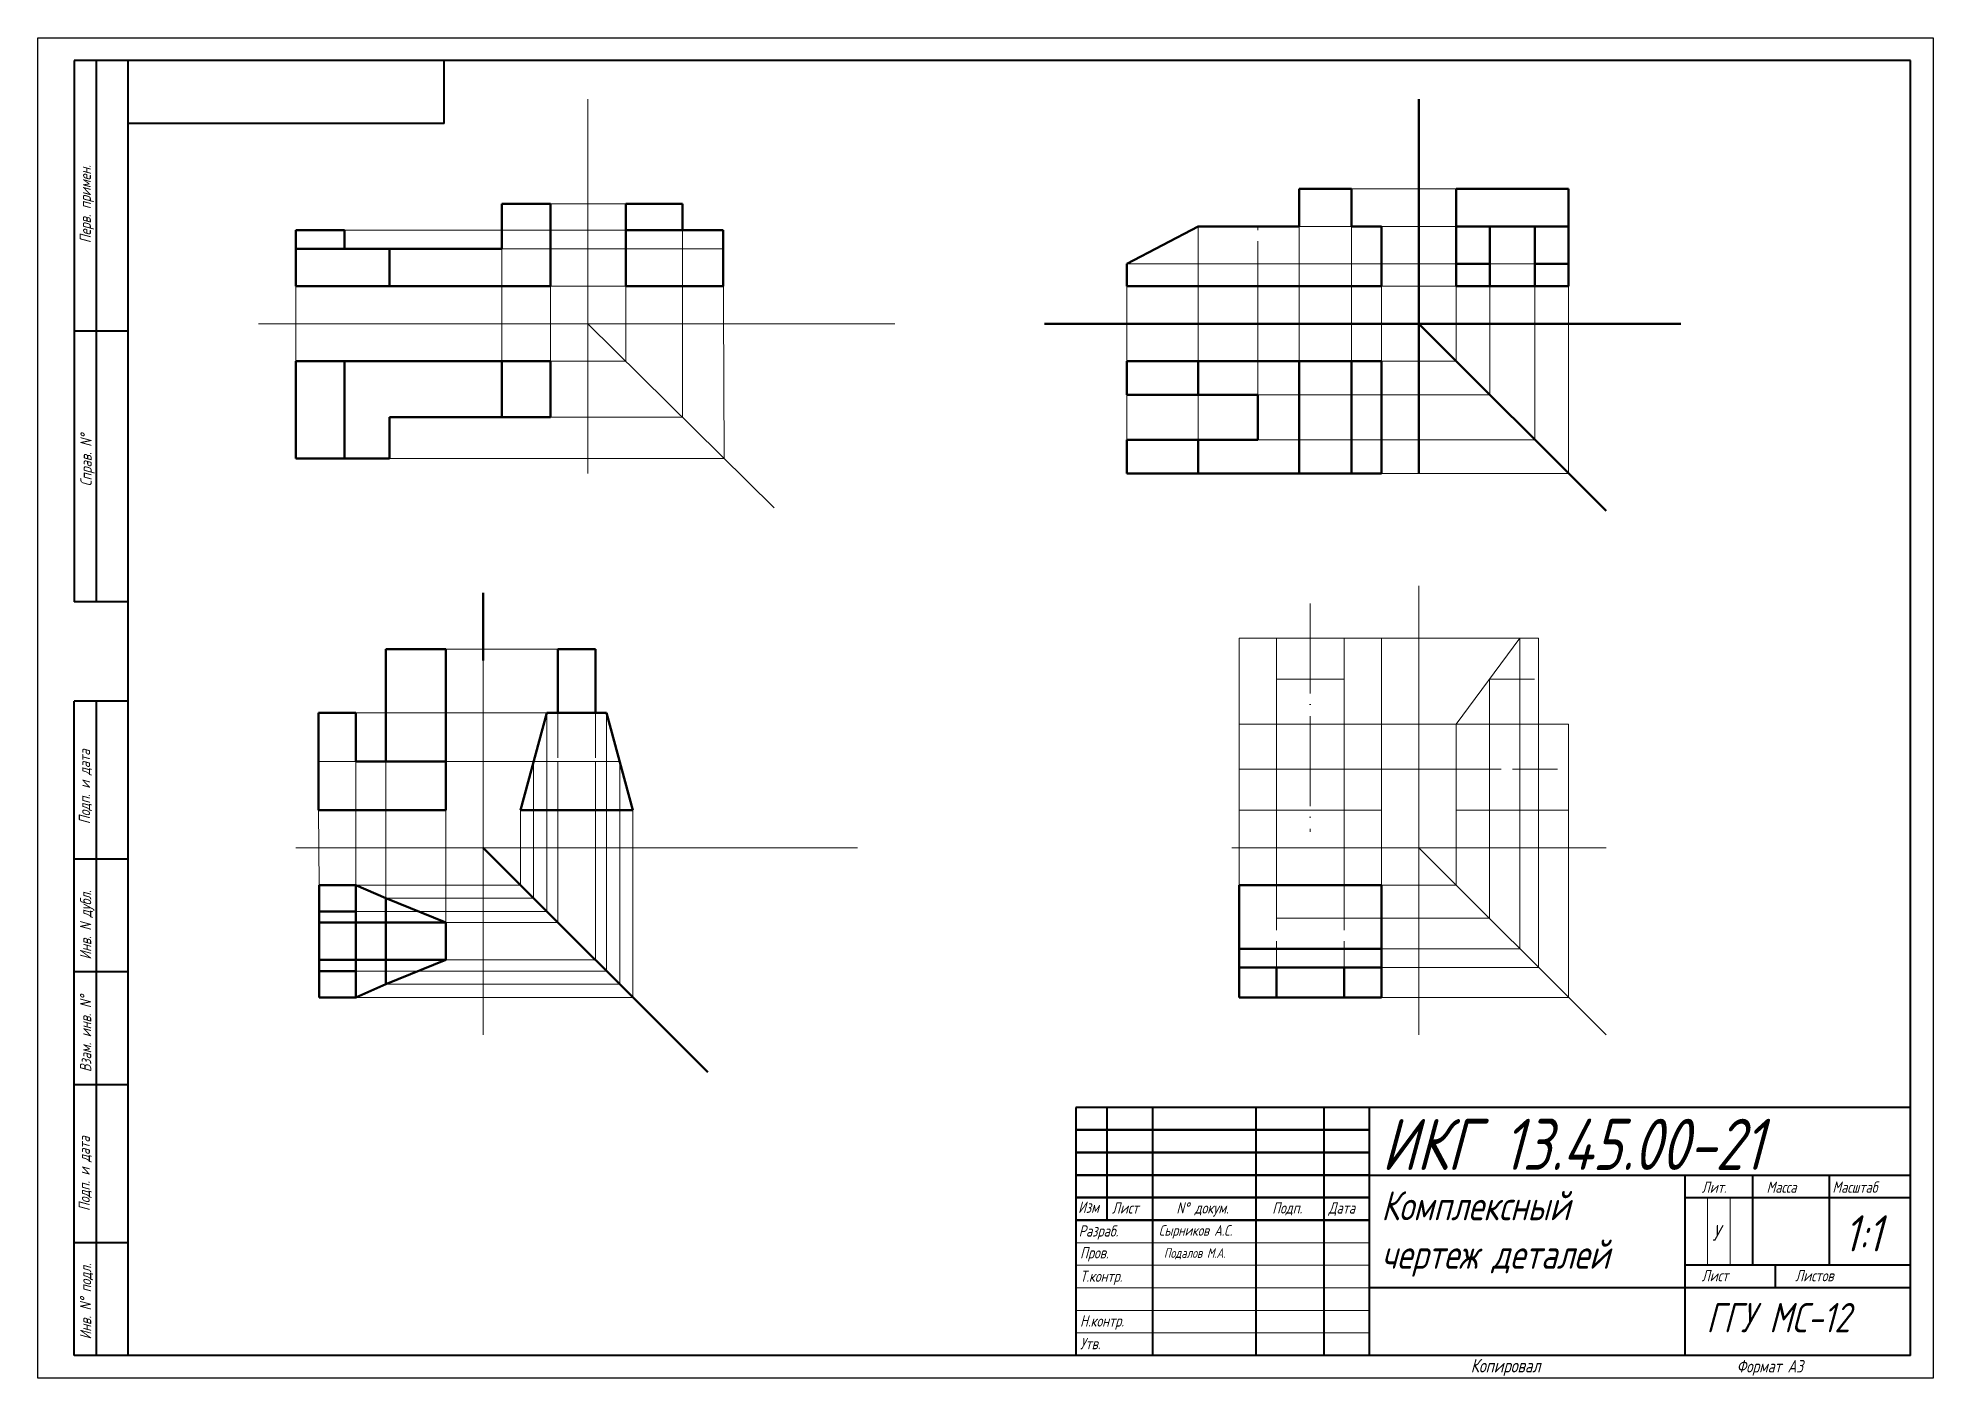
# Model space of a CAD drawing. Header units: millimetres. Extents: x -69 to 437, y -292 to 66.
import ezdxf

# ---------------------------------------------------------------- set-up
doc = ezdxf.new("R2010")
doc.units = ezdxf.units.MM
doc.linetypes.add('ACAD_ISO02W100', pattern=[15, 12, -3])
doc.linetypes.add('ACAD_ISO04W100', pattern=[30, 24, -3, 0, -3])
doc.layers.get('0').update_dxf_attribs({"lineweight": 50})
doc.layers.add('KONTUR', color=7, linetype='Continuous')
doc.layers.add('вспомогательные линии', color=160, linetype='Continuous', lineweight=5, transparency=0.5)
for name, color, linetype, lineweight in [('координаты', 7, 'Continuous', 5), ('Основная', 7, 'Continuous', 40), ('текст', 7, 'Continuous', 30), ('тонкая', 7, 'Continuous', 20), ('штрих', 7, 'ACAD_ISO02W100', 5), ('штрих2', 10, 'ACAD_ISO04W100', 5)]:
    doc.layers.add(name, color=color, linetype=linetype, lineweight=lineweight)
doc.styles.add('стиль рамки', font='romans.shx', dxfattribs={"width": 0.75, "oblique": 15, "height": 3.5})

# ---------------------------------------------------------------- blocks, each defined once
blk = doc.blocks.new('Рамка формата А3 горизонтальная и вертикальная autocad')
for p, q in [((2467.54, 128.57), (2402.54, 128.57)), ((2467.54, 123.57), (2402.54, 123.57)), ((2467.54, 118.57), (2402.54, 118.57)), ((2537.54, 78.57), (2537.54, 78.57))]:
    blk.add_line(p, q)
at = {"lineweight": 50}
for p, q in [((2467.54, 113.57), (2402.54, 113.57)), ((2467.54, 108.57), (2402.54, 108.57))]:
    blk.add_line(p, q, dxfattribs=at)
at = {"layer": 'KONTUR'}
for p, q in [((2172.54, 73.57), (2172.54, 370.57)), ((2172.54, 370.57), (2592.54, 370.57)), ((2592.54, 370.57), (2592.54, 73.57)), ((2592.54, 73.57), (2172.54, 73.57))]:
    blk.add_line(p, q, dxfattribs=at)
at = {"layer": 'Основная'}
for p, q in [((2180.54, 365.57), (2180.54, 245.57)), ((2587.54, 365.57), (2180.54, 365.57)), ((2185.54, 245.57), (2185.54, 365.57)), ((2192.54, 118.57), (2192.54, 365.57)), ((2262.54, 351.57), (2262.54, 365.57)), ((2587.54, 78.57), (2587.54, 365.57)), ((2262.54, 351.57), (2192.54, 351.57)), ((2192.54, 305.57), (2180.54, 305.57)), ((2192.54, 245.57), (2180.54, 245.57)), ((2180.54, 78.57), (2180.54, 223.57)), ((2192.54, 223.57), (2180.54, 223.57)), ((2185.54, 78.57), (2185.54, 223.57)), ((2192.54, 188.57), (2180.54, 188.57)), ((2192.54, 163.57), (2180.54, 163.57)), ((2192.54, 138.57), (2180.54, 138.57)), ((2402.54, 133.57), (2402.54, 78.57)), ((2587.54, 133.57), (2402.54, 133.57)), ((2409.54, 108.57), (2409.54, 133.57)), ((2419.54, 133.57), (2419.54, 78.57)), ((2442.54, 78.57), (2442.54, 133.57)), ((2457.54, 133.57), (2457.54, 78.57)), ((2467.54, 133.57), (2467.54, 78.57)), ((2192.54, 78.57), (2192.54, 118.57)), ((2467.54, 118.57), (2587.54, 118.57)), ((2537.54, 118.57), (2537.54, 78.57)), ((2552.54, 118.57), (2552.54, 98.57)), ((2569.54, 118.57), (2569.54, 98.57)), ((2537.54, 113.57), (2587.54, 113.57)), ((2192.54, 103.57), (2180.54, 103.57)), ((2587.54, 98.57), (2537.54, 98.57)), ((2557.54, 98.57), (2557.54, 93.57)), ((2587.54, 93.57), (2467.54, 93.57)), ((2587.54, 78.57), (2180.54, 78.57))]:
    blk.add_line(p, q, dxfattribs=at)
at = {"layer": 'тонкая'}
for p, q in [((2542.53, 113.36), (2542.53, 98.57)), ((2547.6, 113.36), (2547.6, 98.57)), ((2402.54, 103.57), (2467.54, 103.57)), ((2467.54, 98.57), (2402.54, 98.57)), ((2467.54, 93.57), (2402.54, 93.57))]:
    blk.add_line(p, q, dxfattribs=at)
for points in [[(2402.54, 88.57), (2467.54, 88.57)], [(2402.54, 83.57), (2467.54, 83.57)]]:
    blk.add_lwpolyline(points, dxfattribs=at)
at = {"attachment_point": 1, "style": 'стиль рамки'}
for s, width, gutter_width, insert, char_height in [('ИКГ 13.45.00-21', 122.5957, 56.7, (2470.31, 131.04), 11.3393), ('Комплексный чертеж деталей', 64.9129, 32.25, (2470.26, 114.99), 6.4507), ('1:1', 9.597, 40.02, (2572.83, 109.65), 8.003), ('\\pxt2;Сырников А.С.', 20.5276, 11.8, (2420.96, 107.47), 2.3594), ('У', 3.2284, 17.5, (2543.61, 107.49), 3.5), ('Подалов М.А.', 16.2219, 10.61, (2422.07, 102.34), 2.1211), ('ГГУ МС-12', 42.4078, 32.53, (2542.29, 90.22), 6.506)]:
    blk.add_mtext_dynamic_manual_height_columns(s, width=width, gutter_width=gutter_width, heights=[0], dxfattribs=dict(at, insert=insert, char_height=char_height))
at = {"layer": 'текст', "style": 'стиль рамки', "oblique": 15, "width": 0.75}
for s, p in [('Перв. примен.', (2184.29, 325.08)), ('Справ. N%%d', (2184.45, 271.2)), ('Подп. и дата', (2184.11, 196.34)), ('Инв. N дубл.', (2184.36, 166.32)), ('Взам. инв. N%%d', (2184.36, 141.39)), ('Подп. и дата', (2184.06, 110.6)), ('Инв. N%%d подл.', (2184.36, 82.14))]:
    blk.add_text(s, height=2.5, rotation=90, dxfattribs=at).set_placement(p)
for s, height, p in [('Лит.', 2.5, (2541.26, 114.64)), ('Масса', 2.5, (2555.63, 114.64)), ('Масштаб', 2.5, (2570.22, 114.64)), ('Изм', 2.5, (2403.08, 110.18)), ('Лист', 2.5, (2410.56, 110.03)), ('N%%d докум. ', 2.5, (2424.84, 110.03)), ('Подп.', 2.5, (2446.09, 110.03)), ('Дата', 2.5, (2458.55, 110.03)), ('Разраб.', 2.5, (2403.2, 104.93)), ('Пров.', 2.5, (2403.5, 100.1)), ('Т.контр.', 2.5, (2403.5, 94.9)), ('Лист', 2.5, (2541.26, 95.02)), ('Листов', 2.5, (2561.98, 95.02)), ('Н.контр.', 2.5, (2403.5, 84.98)), ('Утв.', 2.5, (2403.5, 79.96)), ('Копировал', 3, (2490.07, 74.82)), ('Формат А3', 2.75, (2549, 74.82))]:
    blk.add_text(s, height=height, dxfattribs=at).set_placement(p)

msp = doc.modelspace()

# ---------------------------------------------------------------- linework, layer by layer
for p, q in [((300, 50), (300, -50)), ((282, 26), (268, 26)), ((268, 26), (268, 16)), ((282, 16), (282, 26)), ((310, 16), (310, 26)), ((310, 26), (340, 26)), ((340, 26), (340, 16)), ((68, 22), (55, 22)), ((55, 22), (55, 10)), ((55, 10), (55, 22)), ((55, 22), (68, 22)), ((68, 0), (68, 22)), ((68, 22), (68, 0)), ((88.11, 22), (88.11, 15)), ((88.11, 22), (103.28, 22)), ((88.11, 22), (88.11, 0)), ((103.28, 22), (88.11, 22)), ((103.28, 15), (103.28, 22)), ((222, 6), (241, 16)), ((268, 16), (241, 16)), ((290, 16), (282, 16)), ((290, 0), (290, 16)), ((310, 6), (310, 16)), ((310, 16), (319, 16)), ((319, 16), (319, 6)), ((319, 16), (331, 16)), ((331, 6), (331, 16)), ((331, 16), (340, 16)), ((340, 16), (340, 6)), ((13, 15), (0, 15)), ((0, 15), (0, 0)), ((13, 15), (0, 15)), ((0, 15), (0, 10)), ((13, 10), (13, 15)), ((13, 10), (13, 15)), ((114.11, 15), (88.11, 15)), ((88.11, 15), (88.11, 0)), ((103.28, 15), (88.11, 15)), ((114.11, 15), (103.28, 15)), ((114.11, 0), (114.11, 15)), ((114.11, 0), (114.11, 15)), ((13, 10), (0, 10)), ((0, 10), (55, 10)), ((0, 10), (0, 0)), ((55, 10), (13, 10)), ((25, 10), (25, 0)), ((222, 0), (222, 6)), ((310, 0), (310, 6)), ((310, 6), (319, 6)), ((319, 0), (319, 6)), ((331, 6), (331, 6)), ((331, 6), (340, 6)), ((331, 6), (331, 0)), ((340, 6), (340, 0)), ((0, 0), (68, 0)), ((68, 0), (0, 0)), ((88.11, 0), (114.11, 0)), ((88.11, 0), (114.11, 0)), ((290, 0), (222, 0)), ((310, 0), (319, 0)), ((319, 0), (331, 0)), ((331, 0), (340, 0)), ((200, -10), (370, -10)), ((300, -10), (350, -60)), ((68, -20), (0, -20)), ((0, -20), (0, -46)), ((0, -20), (13, -20)), ((0, -20), (0, -46)), ((13, -20), (13, -46)), ((55, -35), (55, -20)), ((55, -35), (55, -20)), ((55, -20), (68, -20)), ((68, -35), (68, -20)), ((68, -20), (68, -35)), ((222, -29), (222, -20)), ((222, -20), (290, -20)), ((241, -20), (241, -29)), ((268, -20), (268, -50)), ((282, -20), (282, -50)), ((290, -20), (290, -50)), ((257, -29), (222, -29)), ((257, -41), (257, -29)), ((25, -46), (25, -35)), ((25, -35), (55, -35)), ((25, -46), (25, -35)), ((25, -35), (55, -35)), ((55, -35), (68, -35)), ((68, -35), (55, -35)), ((222, -50), (222, -41)), ((222, -41), (257, -41)), ((241, -41), (241, -50)), ((0, -46), (25, -46)), ((0, -46), (25, -46)), ((290, -50), (222, -50)), ((50, -100), (50, -81.94)), ((40, -97), (24, -97)), ((24, -97), (24, -127)), ((40, -127), (40, -97)), ((70, -97), (80, -97)), ((70, -114), (70, -97)), ((80, -97), (80, -114)), ((6, -140), (6, -114)), ((6, -114), (16, -114)), ((16, -114), (16, -127)), ((67, -114), (60, -140)), ((70, -114), (67, -114)), ((80, -114), (70, -114)), ((80, -114), (83, -114)), ((83, -114), (90, -140)), ((16, -127), (40, -127)), ((40, -127), (40, -140)), ((40, -140), (6, -140)), ((60, -140), (90, -140)), ((50, -150), (110, -210)), ((10, -160), (6.23, -160)), ((6.23, -160), (6.23, -190)), ((10, -160), (16, -160)), ((16, -190), (16, -160)), ((16, -160), (24, -163.5)), ((290, -160), (252, -160)), ((252, -160), (252, -168)), ((290, -168), (290, -160)), ((6.23, -167), (16, -167)), ((24, -163.5), (24, -186.5)), ((40, -170), (24, -163.5)), ((6.23, -170), (40, -170)), ((40, -170), (40, -180)), ((252, -168), (252, -173)), ((290, -173), (290, -168)), ((252, -173), (252, -190)), ((290, -177), (252, -177)), ((290, -190), (290, -173)), ((40, -180), (6.23, -180)), ((24, -186.5), (40, -180)), ((290, -182), (252, -182)), ((262, -182), (262, -190)), ((280, -182), (280, -190)), ((6.23, -183), (16, -183)), ((16, -190), (24, -186.5)), ((6.23, -190), (16, -190)), ((252, -190), (290, -190))]:
    msp.add_line(p, q)
at = {"layer": 'вспомогательные линии'}
for p, q in [((310, 26), (282, 26)), ((55, -20), (55, 22)), ((55, 22), (88.11, 22)), ((68, 22), (68, 0)), ((103.28, 22), (88.11, 22)), ((88.11, 22), (88.11, 15)), ((103.28, -35), (103.28, 22)), ((103.28, 22), (103.28, 15)), ((241, 16), (241, -20)), ((268, 16), (268, -20)), ((268, 16), (282, 16)), ((282, 16), (282, -20)), ((290, 16), (310, 16)), ((114.11, 15), (0, 15)), ((0, 15), (0, -46)), ((88.11, 15), (88.11, 0)), ((103.28, 0), (103.28, 15)), ((114.41, -46), (114.11, 15)), ((13, 10), (103.28, 10)), ((103.28, 10), (114.11, 10)), ((222, 6), (310, 6)), ((319, 6), (331, 6)), ((88.11, 0), (68, 0)), ((68, 0), (68, -20)), ((88.11, -10), (88.11, 0)), ((222, 0), (222, -20)), ((257, -29), (257, 0)), ((310, 0), (290, 0)), ((290, 0), (290, -20)), ((310, -20), (310, 0)), ((319, 0), (319, -29)), ((331, -41), (331, 0)), ((340, -50), (340, 0)), ((88.11, -20), (88.11, -10)), ((88.11, -20), (55, -20)), ((55, -35), (55, -20)), ((68, -20), (88.11, -20)), ((68, -20), (68, -35)), ((290, -20), (310, -20)), ((222, -29), (222, -41)), ((241, -29), (241, -41)), ((319, -29), (257, -29)), ((25, -35), (55, -35)), ((55, -35), (103.28, -35)), ((68, -35), (103.28, -35)), ((257, -41), (268, -41)), ((268, -41), (282, -41)), ((282, -41), (290, -41)), ((290, -41), (331, -41)), ((0, -46), (25, -46)), ((25, -46), (114.41, -46)), ((290, -50), (340, -50)), ((262, -105), (262, -94)), ((280, -105), (280, -94)), ((290, -94), (327, -94)), ((327, -177), (327, -94)), ((40, -97), (70, -97)), ((318.87, -105), (318.87, -168.87)), ((16, -114), (67, -114)), ((67, -167), (67, -114)), ((83, -114), (83, -183)), ((262, -117), (280, -117)), ((290, -117), (310, -117)), ((310, -117), (332, -117)), ((332, -182), (332, -117)), ((16, -127), (6, -127)), ((16, -160), (16, -127)), ((24, -127), (24, -163.5)), ((63.5, -127), (40, -127)), ((63.5, -127), (63.5, -163.5)), ((70, -170), (70, -127)), ((70, -127), (80, -127)), ((80, -180), (80, -127)), ((86.5, -127), (86.5, -186.5)), ((262, -129), (252, -129)), ((262, -129), (262, -168.87)), ((280, -168.87), (280, -129)), ((310, -129), (280, -129)), ((340, -190), (340, -136.65)), ((6, -140), (6.23, -160)), ((40, -170), (40, -140)), ((60, -160), (60, -140)), ((90, -190), (90, -140)), ((252, -160), (252, -140)), ((290, -140), (290, -160)), ((310, -160), (310, -140)), ((16, -160), (60, -160)), ((290, -160), (310, -160)), ((16, -167), (67, -167)), ((63.5, -163.5), (24, -163.5)), ((40, -170), (70, -170)), ((262, -168.87), (280, -168.87)), ((318.87, -168.87), (280, -168.87)), ((290, -177), (327, -177)), ((40, -180), (80, -180)), ((332, -182), (290, -182)), ((83, -183), (16, -183)), ((86.5, -186.5), (24, -186.5)), ((16, -190), (90, -190)), ((290, -190), (340, -190))]:
    msp.add_line(p, q, dxfattribs=at)
at = {"layer": 'координаты'}
for p, q in [((78, -10), (78, 50)), ((-10, -10), (68, -10)), ((68, -10), (78, -10)), ((78, -10), (78, -50)), ((78, -10), (160, -10)), ((78, -10), (127.78, -59.22)), ((300, -100), (300, -80)), ((252, -140), (252, -94)), ((252, -94), (290, -94)), ((290, -94), (290, -140)), ((327, -94), (310, -117)), ((332, -94), (327, -94)), ((332, -117), (332, -94)), ((50, -100), (50, -200)), ((300, -100), (300, -200)), ((262, -105), (280, -105)), ((262, -105), (262, -129)), ((280, -129), (280, -105)), ((252, -117), (262, -117)), ((280, -117), (290, -117)), ((310, -117), (310, -140)), ((340, -117), (332, -117)), ((340, -140), (340, -117)), ((262, -129), (280, -129)), ((290, -140), (252, -140)), ((310, -140), (340, -140)), ((0, -150), (150, -150)), ((250, -150), (350, -150)), ((300, -150), (350, -200))]:
    msp.add_line(p, q, dxfattribs=at)
at = {"layer": 'штрих'}
for p, q in [((103.28, 22), (103.28, 0)), ((257, 0), (257, 16)), ((103.28, 0), (103.28, 15)), ((88.11, 10), (114.14, 10)), ((318.87, -105), (332, -105)), ((70, -114), (70, -127)), ((80, -114), (80, -127)), ((63.5, -127), (86.5, -127)), ((86.5, -127), (63.5, -127)), ((310, -129), (340, -129)), ((262, -160), (262, -182)), ((280, -160), (280, -182))]:
    msp.add_line(p, q, dxfattribs=at)
at = {"layer": 'штрих2'}
msp.add_line((271, -84.78), (271, -145.78), dxfattribs=at)

# ---------------------------------------------------------------- block references
at = {"xscale": 1.205532942275781, "yscale": 1.205532942275781, "zscale": 1.205532942275781}
msp.add_blockref('Рамка формата А3 горизонтальная и вертикальная autocad', (-2688.01, -380.39), dxfattribs=at)

doc.saveas('drawing.dxf')
